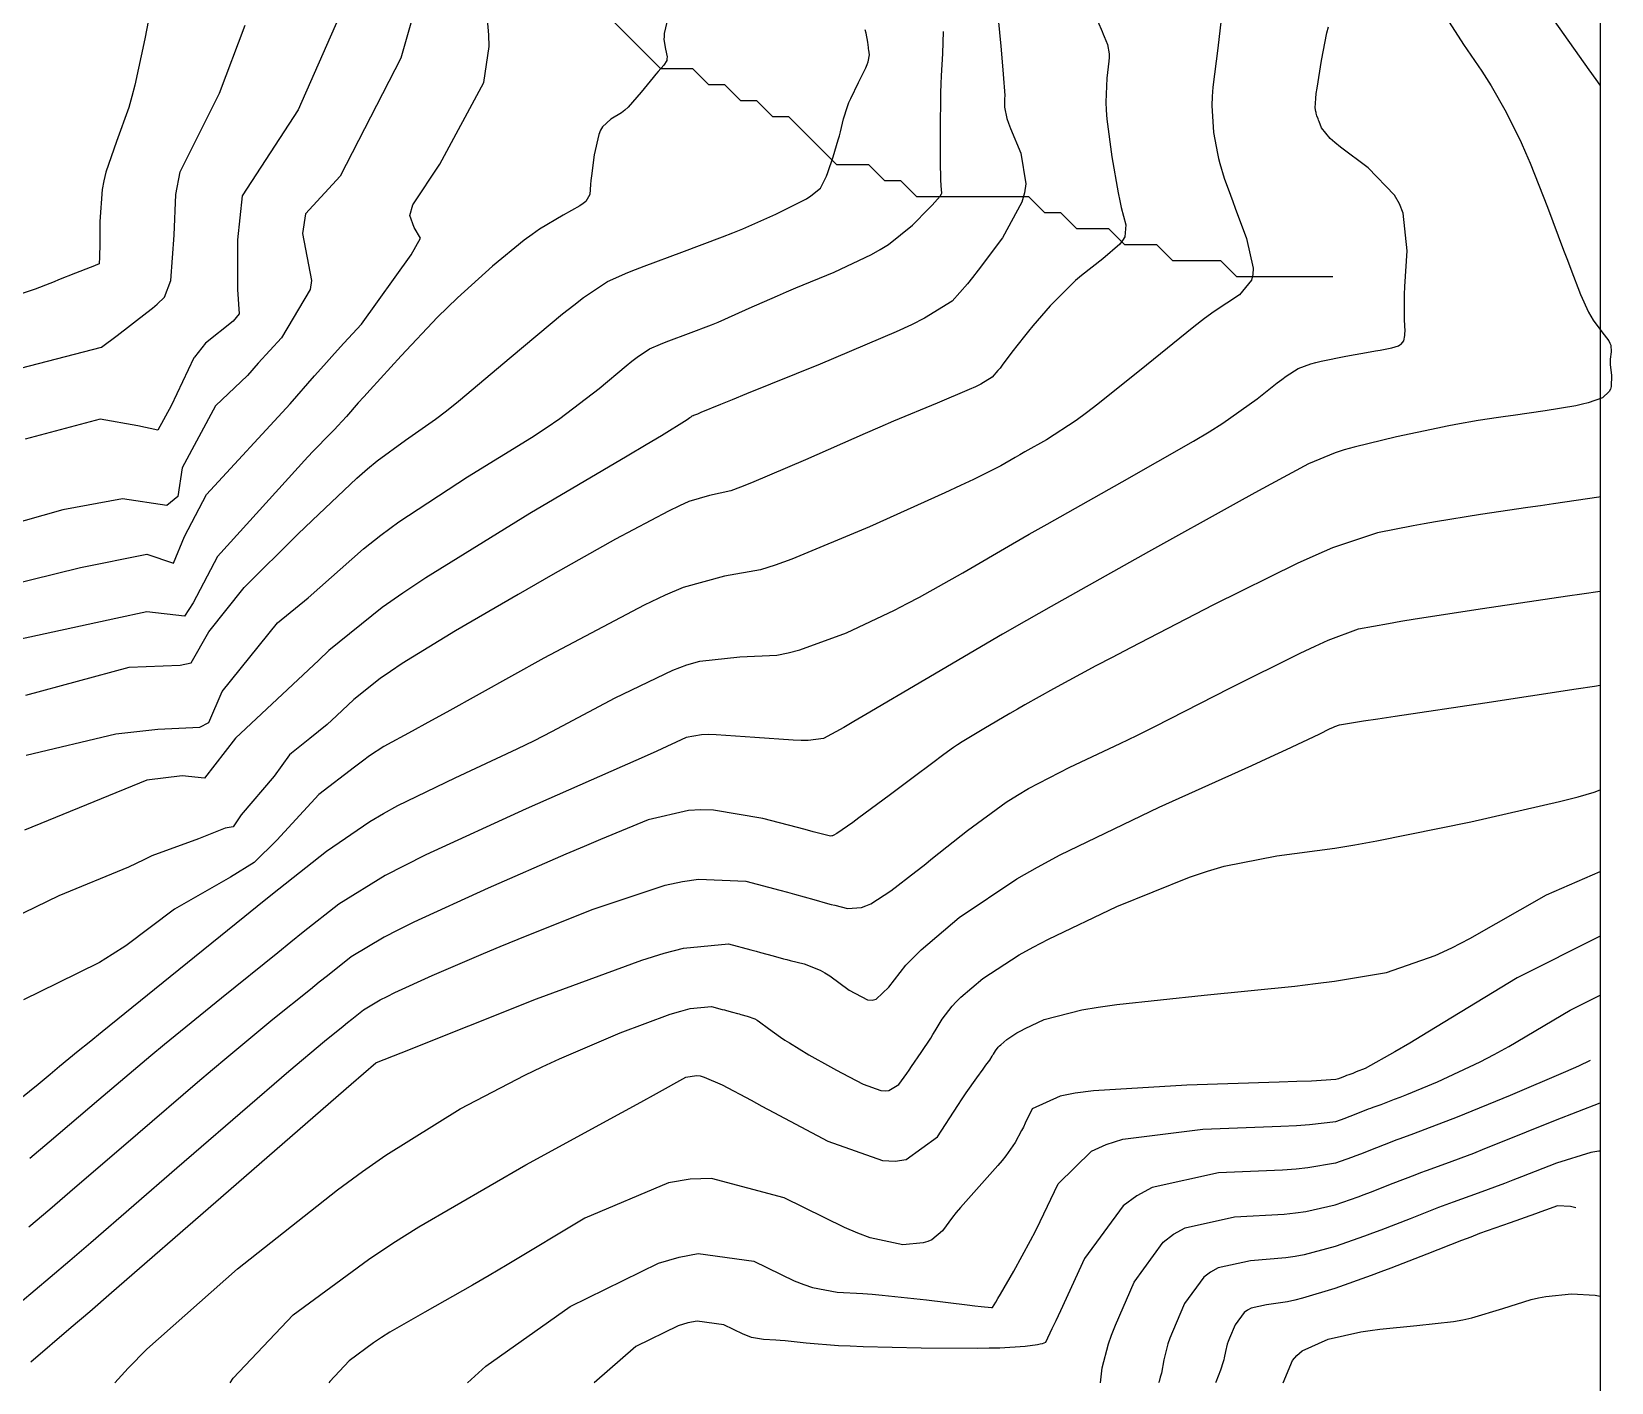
# Model space of a CAD drawing. Header units: metres. Extents: x 837117 to 838479, y 1189012 to 1191015.
# Drawn here: x 838378.5 to 838477.2, y 1190000 to 1190084.5 of the extents above; entities that cross this region are included whole.
import ezdxf

# ---------------------------------------------------------------- set-up
doc = ezdxf.new("R2010")
doc.units = ezdxf.units.M
doc.header["$LTSCALE"] = 0.3
for name, color, linetype in [('COTAS 10', 1, 'Continuous'), ('COTAS INT', 252, 'Continuous'), ('DRENAJE', 5, 'Continuous'), ('MARCO IMP', 130, 'Continuous')]:
    doc.layers.add(name, color=color, linetype=linetype)

msp = doc.modelspace()

# ---------------------------------------------------------------- linework, layer by layer
at = {"layer": 'COTAS 10'}
for points in [[(838375.33, 1190049.441), (838381.515, 1190050.965), (838385.667, 1190051.796), (838387.328, 1190051.242), (838388.02, 1190052.904), (838389.404, 1190055.535), (838394.63, 1190061.188), (838396.15, 1190062.941), (838396.736, 1190063.601), (838397.395, 1190064.335), (838397.99, 1190064.99), (838399.084, 1190066.167), (838402.2, 1190070.512), (838402.766, 1190071.551), (838402.388, 1190072.212), (838402.105, 1190072.968), (838402.294, 1190073.629), (838403.993, 1190076.179), (838406.731, 1190081.279), (838407.069, 1190083.523), (838407.046, 1190084.253), (838406.95, 1190085.447)], [(838445.104, 1190085.085), (838445.376, 1190084.461), (838445.444, 1190084.304), (838445.507, 1190084.153), (838445.708, 1190083.663), (838445.812, 1190083.065), (838445.815, 1190082.847), (838445.806, 1190082.606), (838445.679, 1190081.545), (838445.603, 1190080.056), (838445.626, 1190079.545), (838445.669, 1190078.991), (838445.983, 1190076.634), (838446.385, 1190074.379), (838446.483, 1190073.889), (838446.575, 1190073.458), (838446.861, 1190072.387), (838446.792, 1190071.641), (838446.66, 1190071.415), (838446.48, 1190071.18), (838445.425, 1190070.262), (838444.086, 1190069.217), (838443.727, 1190068.903), (838443.374, 1190068.579), (838442.141, 1190067.316), (838441.043, 1190066.061), (838440.775, 1190065.741), (838440.523, 1190065.433), (838439.741, 1190064.419), (838439.137, 1190063.609), (838438.998, 1190063.43), (838438.87, 1190063.27), (838438.507, 1190062.854), (838437.806, 1190062.432), (838437.465, 1190062.267), (838437.061, 1190062.082), (838435.071, 1190061.243), (838432.346, 1190060.106), (838431.479, 1190059.734), (838430.563, 1190059.336), (838426.846, 1190057.692), (838423.47, 1190056.25), (838422.769, 1190055.981), (838422.169, 1190055.767), (838420.846, 1190055.464), (838419.542, 1190055.085), (838418.955, 1190054.824), (838418.269, 1190054.496), (838414.972, 1190052.744), (838411.043, 1190050.531), (838409.958, 1190049.911), (838408.875, 1190049.289), (838404.972, 1190047.013), (838401.627, 1190044.958), (838400.896, 1190044.474), (838400.248, 1190044.027), (838398.61, 1190042.718), (838397.527, 1190041.692), (838397.229, 1190041.424), (838396.932, 1190041.162), (838395.865, 1190040.271), (838394.719, 1190039.362), (838394.592, 1190039.262), (838393.634, 1190037.923), (838391.556, 1190035.512), (838391.058, 1190034.764), (838390.559, 1190034.681), (838388.898, 1190034.016), (838385.988, 1190032.936), (838385.491, 1190032.686), (838384.522, 1190032.233), (838380.17, 1190030.445), (838375.736, 1190028.299)], [(838375.857, 1190003.439), (838379.623, 1190006.612), (838380.851, 1190007.659), (838382.158, 1190008.78), (838387.546, 1190013.439), (838392.555, 1190017.779), (838393.624, 1190018.699), (838394.555, 1190019.496), (838396.767, 1190021.357), (838397.942, 1190022.304), (838398.219, 1190022.526), (838398.474, 1190022.73), (838399.222, 1190023.321), (838400.25, 1190023.941), (838400.682, 1190024.163), (838401.179, 1190024.408), (838403.508, 1190025.473), (838406.713, 1190026.841), (838407.762, 1190027.276), (838408.881, 1190027.736), (838413.508, 1190029.6), (838418.073, 1190031.102), (838419.154, 1190031.333), (838420.155, 1190031.485), (838423.107, 1190031.363), (838425.239, 1190030.796), (838425.723, 1190030.666), (838426.16, 1190030.547), (838427.356, 1190030.215), (838428.222, 1190029.973), (838428.452, 1190029.911), (838428.678, 1190029.852), (838429.458, 1190029.653), (838430.332, 1190029.71), (838430.617, 1190029.811), (838430.921, 1190029.949), (838432.174, 1190030.755), (838433.746, 1190031.971), (838434.25, 1190032.367), (838434.784, 1190032.789), (838436.965, 1190034.53), (838439.393, 1190036.298), (838440.084, 1190036.737), (838440.782, 1190037.155), (838443.37, 1190038.484), (838446.51, 1190039.963), (838447.556, 1190040.476), (838448.678, 1190041.033), (838453.37, 1190043.42), (838457.762, 1190045.619), (838458.696, 1190046.059), (838459.506, 1190046.426), (838461.413, 1190047.14), (838463.274, 1190047.476), (838464.057, 1190047.604), (838464.955, 1190047.748), (838469.163, 1190048.394), (838473.5, 1190049.044), (838474.479, 1190049.19), (838475.362, 1190049.322), (838476.514, 1190049.491)], [(838405.703, 1190000.011), (838406.855, 1190001.041), (838412.136, 1190004.77), (838417.644, 1190007.477), (838418.939, 1190007.863), (838420.134, 1190008.091), (838423.62, 1190007.602), (838426.141, 1190006.382), (838426.729, 1190006.15), (838427.268, 1190005.962), (838428.816, 1190005.665), (838430.424, 1190005.592), (838431.001, 1190005.546), (838431.636, 1190005.488), (838434.403, 1190005.186), (838436.937, 1190004.883), (838437.424, 1190004.825), (838437.818, 1190004.779), (838438.466, 1190004.705), (838438.515, 1190004.705), (838438.53, 1190004.706), (838438.74, 1190005.056), (838438.868, 1190005.276), (838439.028, 1190005.55), (838439.858, 1190006.986), (838440.911, 1190008.909), (838441.211, 1190009.491), (838441.514, 1190010.095), (838442.638, 1190012.453), (838444.721, 1190014.496), (838445.628, 1190014.901), (838446.679, 1190015.237), (838451.668, 1190015.868), (838456.548, 1190016.049), (838457.529, 1190016.1), (838458.35, 1190016.153), (838459.982, 1190016.347), (838460.568, 1190016.554), (838460.729, 1190016.613), (838460.891, 1190016.674), (838461.474, 1190016.902), (838462.035, 1190017.123), (838462.183, 1190017.18), (838462.328, 1190017.234), (838462.824, 1190017.412), (838463.654, 1190017.726), (838464.01, 1190017.866), (838464.419, 1190018.029), (838466.351, 1190018.81), (838469.013, 1190020.065), (838469.883, 1190020.526), (838470.809, 1190021.036), (838474.636, 1190023.293), (838476.514, 1190024.233)], [(838456.697, 1190000), (838457.273, 1190001.397), (838457.556, 1190001.718), (838457.888, 1190002.004), (838459.51, 1190002.744), (838461.547, 1190003.184), (838462.141, 1190003.281), (838462.749, 1190003.367), (838465.055, 1190003.586), (838467.335, 1190003.84), (838467.926, 1190003.947), (838468.5, 1190004.07), (838470.43, 1190004.651), (838472.193, 1190005.209), (838472.662, 1190005.318), (838473.123, 1190005.408), (838474.717, 1190005.569), (838476.21, 1190005.481), (838476.514, 1190005.43)]]:
    msp.add_lwpolyline(points, dxfattribs=at)
at = {"layer": 'COTAS INT'}
for points in [[(838438.579, 1190088.496), (838439.044, 1190083.541), (838439.132, 1190082.582), (838439.201, 1190081.801), (838439.302, 1190080.471), (838439.288, 1190080.258), (838439.285, 1190080.181), (838439.283, 1190080.097), (838439.279, 1190079.728), (838439.435, 1190079.034), (838439.533, 1190078.745), (838439.655, 1190078.414), (838440.296, 1190076.868), (838440.606, 1190074.947), (838440.52, 1190074.381), (838440.358, 1190073.798), (838439.153, 1190071.569), (838437.642, 1190069.545), (838437.288, 1190069.093), (838436.962, 1190068.687), (838436.018, 1190067.612), (838434.288, 1190066.541), (838433.467, 1190066.137), (838432.498, 1190065.688), (838427.764, 1190063.682), (838423.151, 1190061.813), (838422.258, 1190061.451), (838421.533, 1190061.156), (838420.302, 1190060.651), (838420.163, 1190060.589), (838420.126, 1190060.573), (838420.088, 1190060.558), (838419.957, 1190060.508), (838419.845, 1190060.466), (838419.82, 1190060.456), (838419.797, 1190060.447), (838419.736, 1190060.421), (838419.665, 1190060.373), (838419.636, 1190060.351), (838419.603, 1190060.325), (838419.45, 1190060.196), (838417.833, 1190059.204), (838416.876, 1190058.633), (838415.699, 1190057.933), (838409.611, 1190054.335), (838403.105, 1190050.322), (838401.665, 1190049.361), (838400.381, 1190048.465), (838397.048, 1190045.771), (838396.416, 1190045.17), (838391.203, 1190040.302), (838389.265, 1190037.809), (838387.881, 1190037.948), (838385.667, 1190037.671), (838379.509, 1190035.146), (838378.031, 1190034.542)], [(838402.672, 1190086.758), (838401.539, 1190082.791), (838397.763, 1190075.423), (838395.592, 1190073.062), (838395.403, 1190071.834), (838395.969, 1190068.906), (838395.875, 1190068.339), (838394.081, 1190065.317), (838392.627, 1190063.744), (838391.971, 1190062.969), (838389.957, 1190061.074), (838387.881, 1190057.196), (838387.605, 1190055.396), (838386.913, 1190054.842), (838384.145, 1190055.258), (838380.408, 1190054.565), (838376.821, 1190053.549)], [(838386.088, 1190086.846), (838385.546, 1190084.011), (838384.92, 1190081.116), (838384.73, 1190080.401), (838384.534, 1190079.724), (838383.766, 1190077.593), (838383.112, 1190075.679), (838382.987, 1190075.138), (838382.887, 1190074.593), (838382.729, 1190072.586), (838382.723, 1190070.943), (838382.719, 1190070.627), (838382.714, 1190070.372), (838382.687, 1190069.953), (838382.441, 1190069.846), (838382.297, 1190069.788), (838382.122, 1190069.718), (838381.216, 1190069.36), (838380.147, 1190068.94), (838379.868, 1190068.831), (838379.597, 1190068.724), (838378.679, 1190068.365), (838376.996, 1190067.802)], [(838452.886, 1190085.785), (838452.604, 1190083.43), (838452.291, 1190080.988), (838452.252, 1190080.398), (838452.234, 1190079.845), (838452.34, 1190078.16), (838452.589, 1190076.845), (838452.662, 1190076.525), (838452.736, 1190076.225), (838453.014, 1190075.299), (838453.402, 1190074.235), (838453.545, 1190073.847), (838453.703, 1190073.418), (838454.401, 1190071.532), (838454.82, 1190069.684), (838454.801, 1190069.279), (838454.725, 1190068.92), (838453.965, 1190068.009), (838452.379, 1190066.964), (838451.783, 1190066.521), (838451.119, 1190066.012), (838448.15, 1190063.615), (838445.114, 1190061.177), (838444.407, 1190060.64), (838443.758, 1190060.164), (838441.896, 1190058.946), (838440.556, 1190058.195), (838440.236, 1190058.014), (838439.939, 1190057.844), (838439.049, 1190057.326), (838437.337, 1190056.471), (838436.521, 1190056.088), (838435.556, 1190055.642), (838430.836, 1190053.507), (838425.987, 1190051.484), (838424.942, 1190051.11), (838424.025, 1190050.816), (838421.786, 1190050.424), (838419.203, 1190049.719), (838418.069, 1190049.227), (838416.753, 1190048.607), (838410.489, 1190045.297), (838404.424, 1190041.928), (838403.233, 1190041.27), (838402.255, 1190040.733), (838400.489, 1190039.785), (838399.587, 1190039.185), (838399.153, 1190038.867), (838398.64, 1190038.482), (838396.423, 1190036.772), (838393.8, 1190033.932), (838392.387, 1190032.519), (838390.892, 1190031.605), (838387.403, 1190029.608), (838384.353, 1190027.323), (838383.51, 1190026.768), (838382.703, 1190026.272), (838380.081, 1190024.977), (838377.968, 1190023.954)], [(838376.806, 1190016.998), (838378.875, 1190018.684), (838379.617, 1190019.301), (838379.774, 1190019.432), (838379.909, 1190019.545), (838380.22, 1190019.809), (838381.382, 1190020.758), (838382.054, 1190021.304), (838382.878, 1190021.972), (838387.118, 1190025.406), (838391.8, 1190029.183), (838392.902, 1190030.067), (838393.92, 1190030.881), (838396.898, 1190033.236), (838399.608, 1190035.095), (838400.458, 1190035.596), (838401.351, 1190036.092), (838404.933, 1190037.83), (838408.817, 1190039.629), (838409.9, 1190040.163), (838410.986, 1190040.712), (838414.933, 1190042.822), (838418.542, 1190044.559), (838419.415, 1190044.873), (838420.232, 1190045.115), (838422.726, 1190045.384), (838425.049, 1190045.491), (838425.758, 1190045.631), (838426.496, 1190045.818), (838429.399, 1190046.892), (838432.395, 1190048.309), (838433.191, 1190048.713), (838433.972, 1190049.122), (838436.673, 1190050.641), (838439.786, 1190052.454), (838440.827, 1190053.049), (838441.946, 1190053.684), (838446.635, 1190056.311), (838451.091, 1190058.865), (838452.064, 1190059.453), (838452.923, 1190059.99), (838455.08, 1190061.501), (838456.333, 1190062.507), (838456.621, 1190062.725), (838456.885, 1190062.918), (838457.626, 1190063.396), (838458.435, 1190063.703), (838458.741, 1190063.788), (838459.083, 1190063.872), (838460.615, 1190064.176), (838462.129, 1190064.44), (838462.46, 1190064.499), (838462.753, 1190064.553), (838463.494, 1190064.699), (838463.907, 1190064.829), (838463.994, 1190064.874), (838464.069, 1190064.922), (838464.242, 1190065.125), (838464.306, 1190065.464), (838464.313, 1190065.597), (838464.316, 1190065.748), (838464.286, 1190066.438), (838464.274, 1190067.588), (838464.288, 1190068.029), (838464.31, 1190068.523), (838464.451, 1190070.751), (838464.191, 1190073.115), (838463.96, 1190073.695), (838463.66, 1190074.242), (838462.002, 1190075.947), (838460.273, 1190077.238), (838459.928, 1190077.524), (838459.641, 1190077.779), (838459.092, 1190078.441), (838458.945, 1190078.836), (838458.913, 1190078.923), (838458.884, 1190079.001), (838458.812, 1190079.2), (838458.764, 1190079.358), (838458.752, 1190079.409), (838458.739, 1190079.463), (838458.697, 1190079.687), (838458.732, 1190080.29), (838458.768, 1190080.584), (838458.816, 1190080.933), (838459.085, 1190082.649), (838459.435, 1190084.393), (838459.533, 1190084.759)], [(838418.164, 1190085.054), (838418.011, 1190084.333), (838417.997, 1190084.147), (838417.995, 1190083.968), (838418.092, 1190083.373), (838418.184, 1190082.882), (838418.18, 1190082.768), (838418.163, 1190082.664), (838417.994, 1190082.37), (838417.622, 1190081.969), (838417.476, 1190081.798), (838417.312, 1190081.6), (838416.567, 1190080.668), (838415.75, 1190079.74), (838415.542, 1190079.544), (838415.341, 1190079.375), (838414.678, 1190078.987), (838414.145, 1190078.514), (838414.025, 1190078.292), (838413.918, 1190078.03), (838413.631, 1190076.754), (838413.463, 1190075.443), (838413.431, 1190075.159), (838413.404, 1190074.908), (838413.359, 1190074.29), (838413.1, 1190073.85), (838412.938, 1190073.711), (838412.738, 1190073.566), (838411.691, 1190072.984), (838410.223, 1190072.116), (838409.757, 1190071.79), (838409.265, 1190071.427), (838407.273, 1190069.809), (838405.083, 1190067.819), (838404.466, 1190067.221), (838403.844, 1190066.603), (838401.56, 1190064.203), (838399.627, 1190062.081), (838399.227, 1190061.638), (838398.885, 1190061.259), (838398.14, 1190060.411), (838397.602, 1190059.811), (838397.391, 1190059.587), (838397.154, 1190059.338), (838396.074, 1190058.229), (838395.727, 1190057.878), (838390.096, 1190051.657), (838388.573, 1190048.749), (838388.02, 1190047.918), (838385.667, 1190048.195), (838383.729, 1190047.78), (838377.112, 1190046.346)], [(838377.778, 1190063.428), (838382.829, 1190064.747), (838383.818, 1190065.477), (838385.676, 1190066.9), (838386.03, 1190067.184), (838386.315, 1190067.42), (838386.767, 1190067.873), (838387.162, 1190068.903), (838387.379, 1190071.739), (838387.473, 1190074.29), (838387.757, 1190075.706), (838390.211, 1190080.618), (838391.816, 1190084.868)], [(838397.669, 1190085.341), (838395.12, 1190079.579), (838391.627, 1190074.195), (838391.344, 1190071.456), (838391.344, 1190068.339), (838391.438, 1190066.828), (838391.061, 1190066.356), (838389.331, 1190064.989), (838388.644, 1190064.115), (838388.609, 1190064.078), (838387.189, 1190061.074), (838386.359, 1190059.551), (838385.113, 1190059.828), (838382.761, 1190060.243), (838378.055, 1190058.997)], [(838378.11, 1190042.991), (838384.56, 1190044.733), (838387.743, 1190044.872), (838388.435, 1190045.01), (838389.542, 1190046.949), (838391.757, 1190049.719), (838395.117, 1190053.046), (838395.993, 1190053.909), (838398.797, 1190056.553), (838399.455, 1190057.13), (838400.063, 1190057.64), (838401.829, 1190058.922), (838403.716, 1190060.234), (838404.399, 1190060.762), (838405.152, 1190061.362), (838408.452, 1190064.126), (838411.657, 1190066.815), (838412.35, 1190067.367), (838412.959, 1190067.836), (838414.455, 1190068.836), (838415.744, 1190069.395), (838416.221, 1190069.585), (838416.752, 1190069.791), (838419.104, 1190070.666), (838421.645, 1190071.624), (838422.294, 1190071.883), (838422.919, 1190072.14), (838424.981, 1190073.042), (838426.569, 1190073.832), (838426.896, 1190074.017), (838427.173, 1190074.187), (838427.768, 1190074.681), (838428.058, 1190075.224), (838428.144, 1190075.425), (838428.232, 1190075.648), (838428.568, 1190076.638), (838428.883, 1190077.69), (838428.957, 1190077.952), (838429.025, 1190078.202), (838429.223, 1190078.999), (838429.464, 1190079.783), (838429.559, 1190080.025), (838429.667, 1190080.278), (838430.156, 1190081.28), (838430.607, 1190082.196), (838430.689, 1190082.396), (838430.753, 1190082.571), (838430.833, 1190083.006), (838430.794, 1190083.301), (838430.783, 1190083.387), (838430.773, 1190083.475), (838430.738, 1190083.811), (838430.628, 1190084.356), (838430.57, 1190084.576)], [(838466.892, 1190085.35), (838467.972, 1190083.655), (838469.113, 1190081.983), (838469.407, 1190081.525), (838469.691, 1190081.068), (838470.64, 1190079.435), (838471.575, 1190077.536), (838471.852, 1190076.912), (838472.135, 1190076.245), (838473.223, 1190073.482), (838474.23, 1190070.796), (838474.464, 1190070.178), (838474.678, 1190069.615), (838475.287, 1190068.035), (838475.784, 1190066.93), (838475.927, 1190066.667), (838476.072, 1190066.423), (838476.618, 1190065.694), (838477.048, 1190065.132), (838477.12, 1190064.992), (838477.173, 1190064.859), (838477.193, 1190064.437), (838477.129, 1190063.98), (838477.128, 1190063.826), (838477.134, 1190063.66), (838477.215, 1190062.958), (838477.207, 1190062.27), (838477.156, 1190062.112), (838477.085, 1190061.968), (838476.656, 1190061.568), (838475.763, 1190061.256), (838475.399, 1190061.169), (838474.985, 1190061.081), (838473.072, 1190060.759), (838471.067, 1190060.467), (838470.595, 1190060.398), (838470.16, 1190060.334), (838468.891, 1190060.145), (838467.481, 1190059.897), (838466.956, 1190059.795), (838466.374, 1190059.679), (838463.787, 1190059.14), (838461.138, 1190058.496), (838460.516, 1190058.313), (838459.944, 1190058.128), (838458.279, 1190057.446), (838455.926, 1190056.181), (838454.918, 1190055.629), (838453.757, 1190054.99), (838448.279, 1190051.955), (838442.19, 1190048.535), (838440.644, 1190047.653), (838439.158, 1190046.8), (838434.297, 1190043.955), (838430.608, 1190041.773), (838429.861, 1190041.338), (838429.234, 1190040.975), (838427.963, 1190040.277), (838427.004, 1190040.153), (838426.574, 1190040.152), (838426.072, 1190040.167), (838423.666, 1190040.344), (838421.262, 1190040.511), (838420.761, 1190040.519), (838420.332, 1190040.511), (838419.378, 1190040.347), (838417.548, 1190039.496), (838416.567, 1190039.055), (838415.38, 1190038.526), (838409.378, 1190035.875), (838403.115, 1190032.998), (838401.763, 1190032.326), (838400.576, 1190031.709), (838397.673, 1190029.931), (838395.438, 1190028.164), (838394.674, 1190027.554), (838393.847, 1190026.89), (838390.334, 1190024.057), (838386.77, 1190021.147), (838385.911, 1190020.436), (838385.107, 1190019.765), (838382.662, 1190017.686), (838379.566, 1190015.05), (838378.351, 1190014.029)], [(838476.514, 1190081.103), (838476.268, 1190081.458), (838475.833, 1190082.08), (838473.665, 1190085.138)], [(838378.133, 1190039.228), (838383.729, 1190040.579), (838386.359, 1190040.856), (838388.989, 1190040.994), (838389.542, 1190041.271), (838390.373, 1190043.21), (838393.833, 1190047.503), (838395.754, 1190049.062), (838399.206, 1190052.133), (838400.302, 1190052.992), (838401.425, 1190053.825), (838405.72, 1190056.628), (838409.707, 1190059.083), (838410.638, 1190059.697), (838411.492, 1190060.283), (838413.951, 1190062.161), (838415.63, 1190063.57), (838415.993, 1190063.859), (838416.312, 1190064.105), (838417.096, 1190064.628), (838417.77, 1190064.921), (838418.021, 1190065.021), (838418.299, 1190065.129), (838419.531, 1190065.587), (838420.972, 1190066.14), (838421.381, 1190066.308), (838421.795, 1190066.482), (838423.327, 1190067.165), (838425.091, 1190067.953), (838425.651, 1190068.193), (838426.242, 1190068.444), (838428.634, 1190069.43), (838430.963, 1190070.52), (838431.514, 1190070.835), (838432.024, 1190071.157), (838433.529, 1190072.369), (838434.548, 1190073.407), (838434.753, 1190073.619), (838434.924, 1190073.799), (838435.262, 1190074.175), (838435.346, 1190074.33), (838435.357, 1190074.371), (838435.363, 1190074.41), (838435.342, 1190074.544), (838435.298, 1190075.184), (838435.29, 1190075.543), (838435.283, 1190075.981), (838435.275, 1190078.216), (838435.3, 1190080.635), (838435.314, 1190081.189), (838435.332, 1190081.692), (838435.421, 1190083.09), (838435.46, 1190084.477)], [(838476.514, 1190055.374), (838476.428, 1190055.364), (838473.591, 1190054.949), (838472.791, 1190054.831), (838471.986, 1190054.712), (838469.027, 1190054.27), (838466.218, 1190053.822), (838465.506, 1190053.7), (838464.824, 1190053.577), (838462.6, 1190053.14), (838459.788, 1190052.186), (838458.736, 1190051.737), (838457.565, 1190051.209), (838452.344, 1190048.637), (838447.163, 1190045.95), (838446.016, 1190045.35), (838444.995, 1190044.811), (838442.344, 1190043.385), (838440.558, 1190042.38), (838440.082, 1190042.107), (838439.613, 1190041.837), (838437.982, 1190040.88), (838436.637, 1190040.063), (838436.347, 1190039.88), (838436.094, 1190039.716), (838435.477, 1190039.283), (838434.722, 1190038.701), (838434.382, 1190038.443), (838433.984, 1190038.144), (838432.071, 1190036.716), (838430.18, 1190035.318), (838429.795, 1190035.038), (838429.471, 1190034.805), (838428.802, 1190034.348), (838428.574, 1190034.226), (838428.527, 1190034.203), (838428.487, 1190034.186), (838428.404, 1190034.164), (838427.734, 1190034.342), (838427.324, 1190034.45), (838426.817, 1190034.584), (838424.179, 1190035.282), (838421.087, 1190035.794), (838420.294, 1190035.812), (838419.53, 1190035.775), (838416.998, 1190035.192), (838414.035, 1190033.967), (838412.997, 1190033.526), (838411.866, 1190033.04), (838406.998, 1190030.918), (838402.352, 1190028.793), (838401.361, 1190028.306), (838400.498, 1190027.863), (838398.447, 1190026.626), (838396.956, 1190025.447), (838396.447, 1190025.04), (838395.895, 1190024.597), (838393.551, 1190022.707), (838390.663, 1190020.322), (838389.767, 1190019.567), (838388.831, 1190018.772), (838385.104, 1190015.563), (838380.862, 1190011.915), (838379.601, 1190010.844), (838378.302, 1190009.746)], [(838378.414, 1190001.316), (838380.944, 1190003.477), (838382.101, 1190004.475), (838383.454, 1190005.645), (838389.988, 1190011.316), (838398.447, 1190018.671), (838399.984, 1190020.007), (838399.99, 1190020.011), (838399.991, 1190020.013), (838399.992, 1190020.014), (838399.996, 1190020.017), (838400.001, 1190020.02), (838400.003, 1190020.021), (838400.006, 1190020.022), (838400.017, 1190020.027), (838401.559, 1190020.641), (838410.017, 1190024.009), (838416.617, 1190026.43), (838418.013, 1190026.855), (838419.223, 1190027.175), (838422.036, 1190027.445), (838423.433, 1190027.073), (838423.749, 1190026.988), (838424.036, 1190026.91), (838424.819, 1190026.693), (838425.472, 1190026.513), (838425.676, 1190026.46), (838425.891, 1190026.404), (838426.752, 1190026.188), (838427.749, 1190025.8), (838428.049, 1190025.636), (838428.36, 1190025.447), (838429.569, 1190024.559), (838430.725, 1190023.947), (838431.002, 1190023.932), (838431.261, 1190023.984), (838432.04, 1190024.728), (838433.115, 1190026.116), (838433.56, 1190026.574), (838434.069, 1190027.063), (838436.44, 1190029.095), (838440.053, 1190031.513), (838441.345, 1190032.246), (838442.764, 1190033.005), (838448.942, 1190035.977), (838454.735, 1190038.595), (838455.912, 1190039.131), (838456.904, 1190039.585), (838458.942, 1190040.546), (838459.643, 1190040.897), (838459.792, 1190040.967), (838459.921, 1190041.026), (838460.226, 1190041.14), (838461.724, 1190041.374), (838462.607, 1190041.509), (838463.692, 1190041.673), (838469.299, 1190042.518), (838475.014, 1190043.377), (838476.167, 1190043.55), (838476.514, 1190043.602)], [(838383.666, 1190000), (838384.493, 1190000.917), (838385.664, 1190002.11), (838391.329, 1190007.137), (838397.595, 1190012.071), (838399.145, 1190013.205), (838400.614, 1190014.239), (838405.251, 1190017.137), (838409.286, 1190019.23), (838410.376, 1190019.757), (838411.454, 1190020.261), (838415.251, 1190021.891), (838418.39, 1190023.043), (838419.054, 1190023.245), (838419.629, 1190023.397), (838420.964, 1190023.527), (838421.626, 1190023.35), (838421.776, 1190023.31), (838421.912, 1190023.273), (838422.283, 1190023.17), (838422.592, 1190023.085), (838422.689, 1190023.06), (838422.79, 1190023.033), (838423.198, 1190022.931), (838423.67, 1190022.747), (838423.813, 1190022.67), (838423.96, 1190022.58), (838424.533, 1190022.16), (838425.287, 1190021.605), (838425.549, 1190021.431), (838425.833, 1190021.248), (838427.052, 1190020.512), (838428.403, 1190019.749), (838428.771, 1190019.548), (838429.137, 1190019.352), (838430.435, 1190018.681), (838431.558, 1190018.287), (838431.812, 1190018.266), (838432.042, 1190018.282), (838432.668, 1190018.657), (838433.168, 1190019.342), (838433.318, 1190019.555), (838433.473, 1190019.777), (838434.077, 1190020.66), (838434.664, 1190021.556), (838434.808, 1190021.786), (838434.946, 1190022.009), (838435.377, 1190022.746), (838436.002, 1190023.552), (838436.26, 1190023.817), (838436.556, 1190024.102), (838437.933, 1190025.282), (838440.202, 1190026.763), (838441.061, 1190027.237), (838442.019, 1190027.739), (838446.31, 1190029.781), (838450.85, 1190031.619), (838451.965, 1190031.992), (838453.018, 1190032.306), (838456.31, 1190032.949), (838459.925, 1190033.429), (838461.183, 1190033.641), (838462.551, 1190033.887), (838468.421, 1190035.06), (838473.967, 1190036.331), (838475.132, 1190036.639), (838476.135, 1190036.928), (838476.514, 1190037.074)], [(838390.869, 1190000), (838391.074, 1190000.291), (838394.825, 1190004.259), (838399.521, 1190007.725), (838401.048, 1190008.73), (838402.674, 1190009.756), (838409.367, 1190013.626), (838415.364, 1190016.902), (838416.551, 1190017.553), (838417.532, 1190018.093), (838419.367, 1190019.118), (838420.017, 1190019.225), (838420.252, 1190019.187), (838420.51, 1190019.118), (838421.64, 1190018.624), (838423.434, 1190017.668), (838424.111, 1190017.308), (838424.866, 1190016.907), (838428.244, 1190015.115), (838431.659, 1190013.902), (838432.436, 1190013.866), (838433.141, 1190013.96), (838435.083, 1190015.384), (838436.353, 1190017.331), (838436.634, 1190017.756), (838436.886, 1190018.13), (838437.542, 1190019.067), (838437.945, 1190019.61), (838438.038, 1190019.736), (838438.121, 1190019.852), (838438.353, 1190020.184), (838438.517, 1190020.433), (838438.557, 1190020.497), (838438.595, 1190020.558), (838438.715, 1190020.763), (838438.889, 1190020.987), (838438.96, 1190021.061), (838439.043, 1190021.14), (838439.425, 1190021.468), (838440.056, 1190021.88), (838440.295, 1190022.012), (838440.561, 1190022.151), (838441.754, 1190022.719), (838444.123, 1190023.329), (838445.131, 1190023.495), (838446.292, 1190023.659), (838451.754, 1190024.244), (838457.432, 1190024.809), (838458.728, 1190024.962), (838459.905, 1190025.114), (838463.158, 1190025.648), (838466.196, 1190026.712), (838467.237, 1190027.199), (838468.364, 1190027.768), (838473.158, 1190030.516), (838476.514, 1190031.963)], [(838476.514, 1190027.922), (838471.325, 1190025.325), (838465.733, 1190021.919), (838464.609, 1190021.246), (838463.67, 1190020.691), (838461.815, 1190019.66), (838461.263, 1190019.437), (838461.146, 1190019.39), (838461.044, 1190019.35), (838460.807, 1190019.26), (838460.665, 1190019.21), (838460.624, 1190019.194), (838460.582, 1190019.178), (838460.421, 1190019.115), (838460.255, 1190019.05), (838460.208, 1190019.032), (838460.162, 1190019.015), (838459.995, 1190018.956), (838458.463, 1190018.869), (838457.557, 1190018.834), (838456.442, 1190018.794), (838450.672, 1190018.612), (838444.849, 1190018.255), (838443.7, 1190018.105), (838442.753, 1190017.933), (838441.005, 1190017.126), (838440.575, 1190016.226), (838440.459, 1190015.995), (838440.344, 1190015.772), (838439.938, 1190015.03), (838439.353, 1190014.187), (838439.125, 1190013.9), (838438.868, 1190013.589), (838437.703, 1190012.273), (838436.526, 1190010.955), (838436.262, 1190010.644), (838436.026, 1190010.356), (838435.395, 1190009.51), (838434.738, 1190008.952), (838434.485, 1190008.846), (838434.201, 1190008.76), (838432.917, 1190008.624), (838430.878, 1190009.076), (838430.117, 1190009.361), (838429.271, 1190009.715), (838425.51, 1190011.572), (838420.972, 1190012.782), (838419.637, 1190012.728), (838418.268, 1190012.505), (838413.038, 1190010.298), (838408.187, 1190007.385), (838407.057, 1190006.717), (838406.019, 1190006.11), (838403.038, 1190004.419), (838400.867, 1190003.164), (838400.34, 1190002.831), (838399.845, 1190002.505), (838398.322, 1190001.381), (838397.105, 1190000.094), (838397.039, 1190000)], [(838475.886, 1190020.154), (838475.156, 1190019.805), (838474.356, 1190019.438), (838470.888, 1190017.961), (838467.576, 1190016.621), (838466.874, 1190016.342), (838466.265, 1190016.101), (838464.842, 1190015.563), (838463.991, 1190015.258), (838463.743, 1190015.165), (838463.489, 1190015.068), (838462.527, 1190014.689), (838461.528, 1190014.298), (838461.25, 1190014.194), (838460.973, 1190014.092), (838459.969, 1190013.738), (838458.238, 1190013.437), (838457.501, 1190013.367), (838456.654, 1190013.303), (838452.664, 1190013.123), (838448.508, 1190012.218), (838447.555, 1190011.698), (838446.688, 1190011.06), (838444.272, 1190007.78), (838442.771, 1190004.514), (838442.481, 1190003.885), (838442.246, 1190003.375), (838441.85, 1190002.528), (838441.63, 1190002.447), (838441.505, 1190002.421), (838441.352, 1190002.392), (838440.568, 1190002.273), (838438.985, 1190002.178), (838438.327, 1190002.165), (838437.575, 1190002.157), (838434.068, 1190002.177), (838430.455, 1190002.257), (838429.637, 1190002.288), (838428.897, 1190002.322), (838426.882, 1190002.478), (838425.56, 1190002.622), (838425.256, 1190002.65), (838424.981, 1190002.672), (838424.212, 1190002.707), (838423.473, 1190002.849), (838423.215, 1190002.938), (838422.934, 1190003.049), (838421.73, 1190003.632), (838420.064, 1190003.866), (838419.493, 1190003.757), (838418.874, 1190003.572), (838416.242, 1190002.279), (838413.638, 1190000)], [(838445.272, 1190000.007), (838445.391, 1190000.934), (838445.778, 1190002.441), (838445.974, 1190002.994), (838446.209, 1190003.606), (838447.375, 1190006.306), (838449.2, 1190008.808), (838449.85, 1190009.294), (838450.563, 1190009.691), (838453.661, 1190010.379), (838456.759, 1190010.558), (838457.473, 1190010.633), (838458.125, 1190010.72), (838459.956, 1190011.129), (838461.378, 1190011.63), (838461.771, 1190011.775), (838462.164, 1190011.922), (838463.58, 1190012.476), (838464.943, 1190013.014), (838465.303, 1190013.15), (838465.654, 1190013.282), (838466.859, 1190013.714), (838468.614, 1190014.371), (838469.312, 1190014.644), (838470.103, 1190014.957), (838473.724, 1190016.418), (838476.514, 1190017.508)], [(838476.514, 1190014.485), (838476.436, 1190014.48), (838475.92, 1190014.403), (838473.784, 1190013.745), (838471.602, 1190012.874), (838471.057, 1190012.664), (838470.538, 1190012.467), (838468.877, 1190011.865), (838467.317, 1190011.306), (838466.862, 1190011.136), (838466.397, 1190010.959), (838464.633, 1190010.263), (838462.801, 1190009.546), (838462.292, 1190009.355), (838461.784, 1190009.168), (838459.944, 1190008.52), (838458.012, 1190008.004), (838457.445, 1190007.9), (838456.865, 1190007.812), (838454.657, 1190007.634), (838452.628, 1190007.184), (838452.161, 1190006.924), (838451.735, 1190006.605), (838450.539, 1190004.966), (838449.775, 1190003.197), (838449.621, 1190002.796), (838449.493, 1190002.434), (838449.239, 1190001.446), (838449.084, 1190000.621), (838449.018, 1190000.361), (838448.943, 1190000.087), (838448.915, 1190000)], [(838474.995, 1190010.945), (838474.654, 1190011.036), (838473.845, 1190011.072), (838473.102, 1190010.792), (838472.802, 1190010.684), (838472.462, 1190010.563), (838470.894, 1190010.016), (838468.98, 1190009.33), (838468.422, 1190009.121), (838467.851, 1190008.904), (838465.686, 1190008.05), (838463.437, 1190007.17), (838462.813, 1190006.936), (838462.189, 1190006.706), (838459.931, 1190005.911), (838457.899, 1190005.288), (838457.417, 1190005.166), (838456.971, 1190005.066), (838455.653, 1190004.89), (838454.692, 1190004.676), (838454.471, 1190004.553), (838454.269, 1190004.402), (838453.702, 1190003.626), (838453.341, 1190002.788), (838453.268, 1190002.598), (838453.207, 1190002.426), (838453.087, 1190001.959), (838453.014, 1190001.568), (838452.982, 1190001.445), (838452.947, 1190001.315), (838452.778, 1190000.793), (838452.489, 1190000.038), (838452.474, 1190000)]]:
    msp.add_lwpolyline(points, dxfattribs=at)
at = {"layer": 'DRENAJE'}
msp.add_polyline3d([(838459.792, 1190069.129, 0), (838458.792, 1190069.129, 0), (838457.792, 1190069.129, 0), (838456.793, 1190069.129, 0), (838455.793, 1190069.129, 0), (838454.793, 1190069.129, 0), (838453.794, 1190069.129, 0), (838452.794, 1190070.129, 0), (838451.794, 1190070.129, 0), (838450.795, 1190070.129, 0), (838449.795, 1190070.129, 0), (838448.795, 1190071.128, 0), (838447.796, 1190071.128, 0), (838446.796, 1190071.128, 0), (838445.796, 1190072.128, 0), (838444.797, 1190072.128, 0), (838443.797, 1190072.128, 0), (838442.797, 1190073.128, 0), (838441.798, 1190073.128, 0), (838440.798, 1190074.127, 0), (838439.798, 1190074.127, 0), (838438.799, 1190074.127, 0), (838437.799, 1190074.127, 0), (838436.799, 1190074.127, 0), (838435.8, 1190074.127, 0), (838434.8, 1190074.127, 0), (838433.8, 1190074.127, 0), (838432.801, 1190075.127, 0), (838431.801, 1190075.127, 0), (838430.801, 1190076.127, 0), (838429.802, 1190076.127, 0), (838428.802, 1190076.127, 0), (838427.802, 1190077.126, 0), (838426.803, 1190078.126, 0), (838425.803, 1190079.126, 0), (838424.803, 1190079.126, 0), (838423.804, 1190080.125, 0), (838422.804, 1190080.125, 0), (838421.804, 1190081.125, 0), (838420.805, 1190081.125, 0), (838419.805, 1190082.125, 0), (838418.806, 1190082.125, 0), (838417.806, 1190082.125, 0), (838416.806, 1190083.124, 0), (838415.807, 1190084.124, 0), (838414.807, 1190085.124, 0)], dxfattribs=at)
at = {"layer": 'MARCO IMP'}
msp.add_lwpolyline([(837116.514, 1189053.872), (837116.514, 1191013.872), (838476.514, 1191013.872), (838476.514, 1189053.872), (837116.514, 1189053.872)], dxfattribs=at)

doc.saveas('drawing.dxf')
